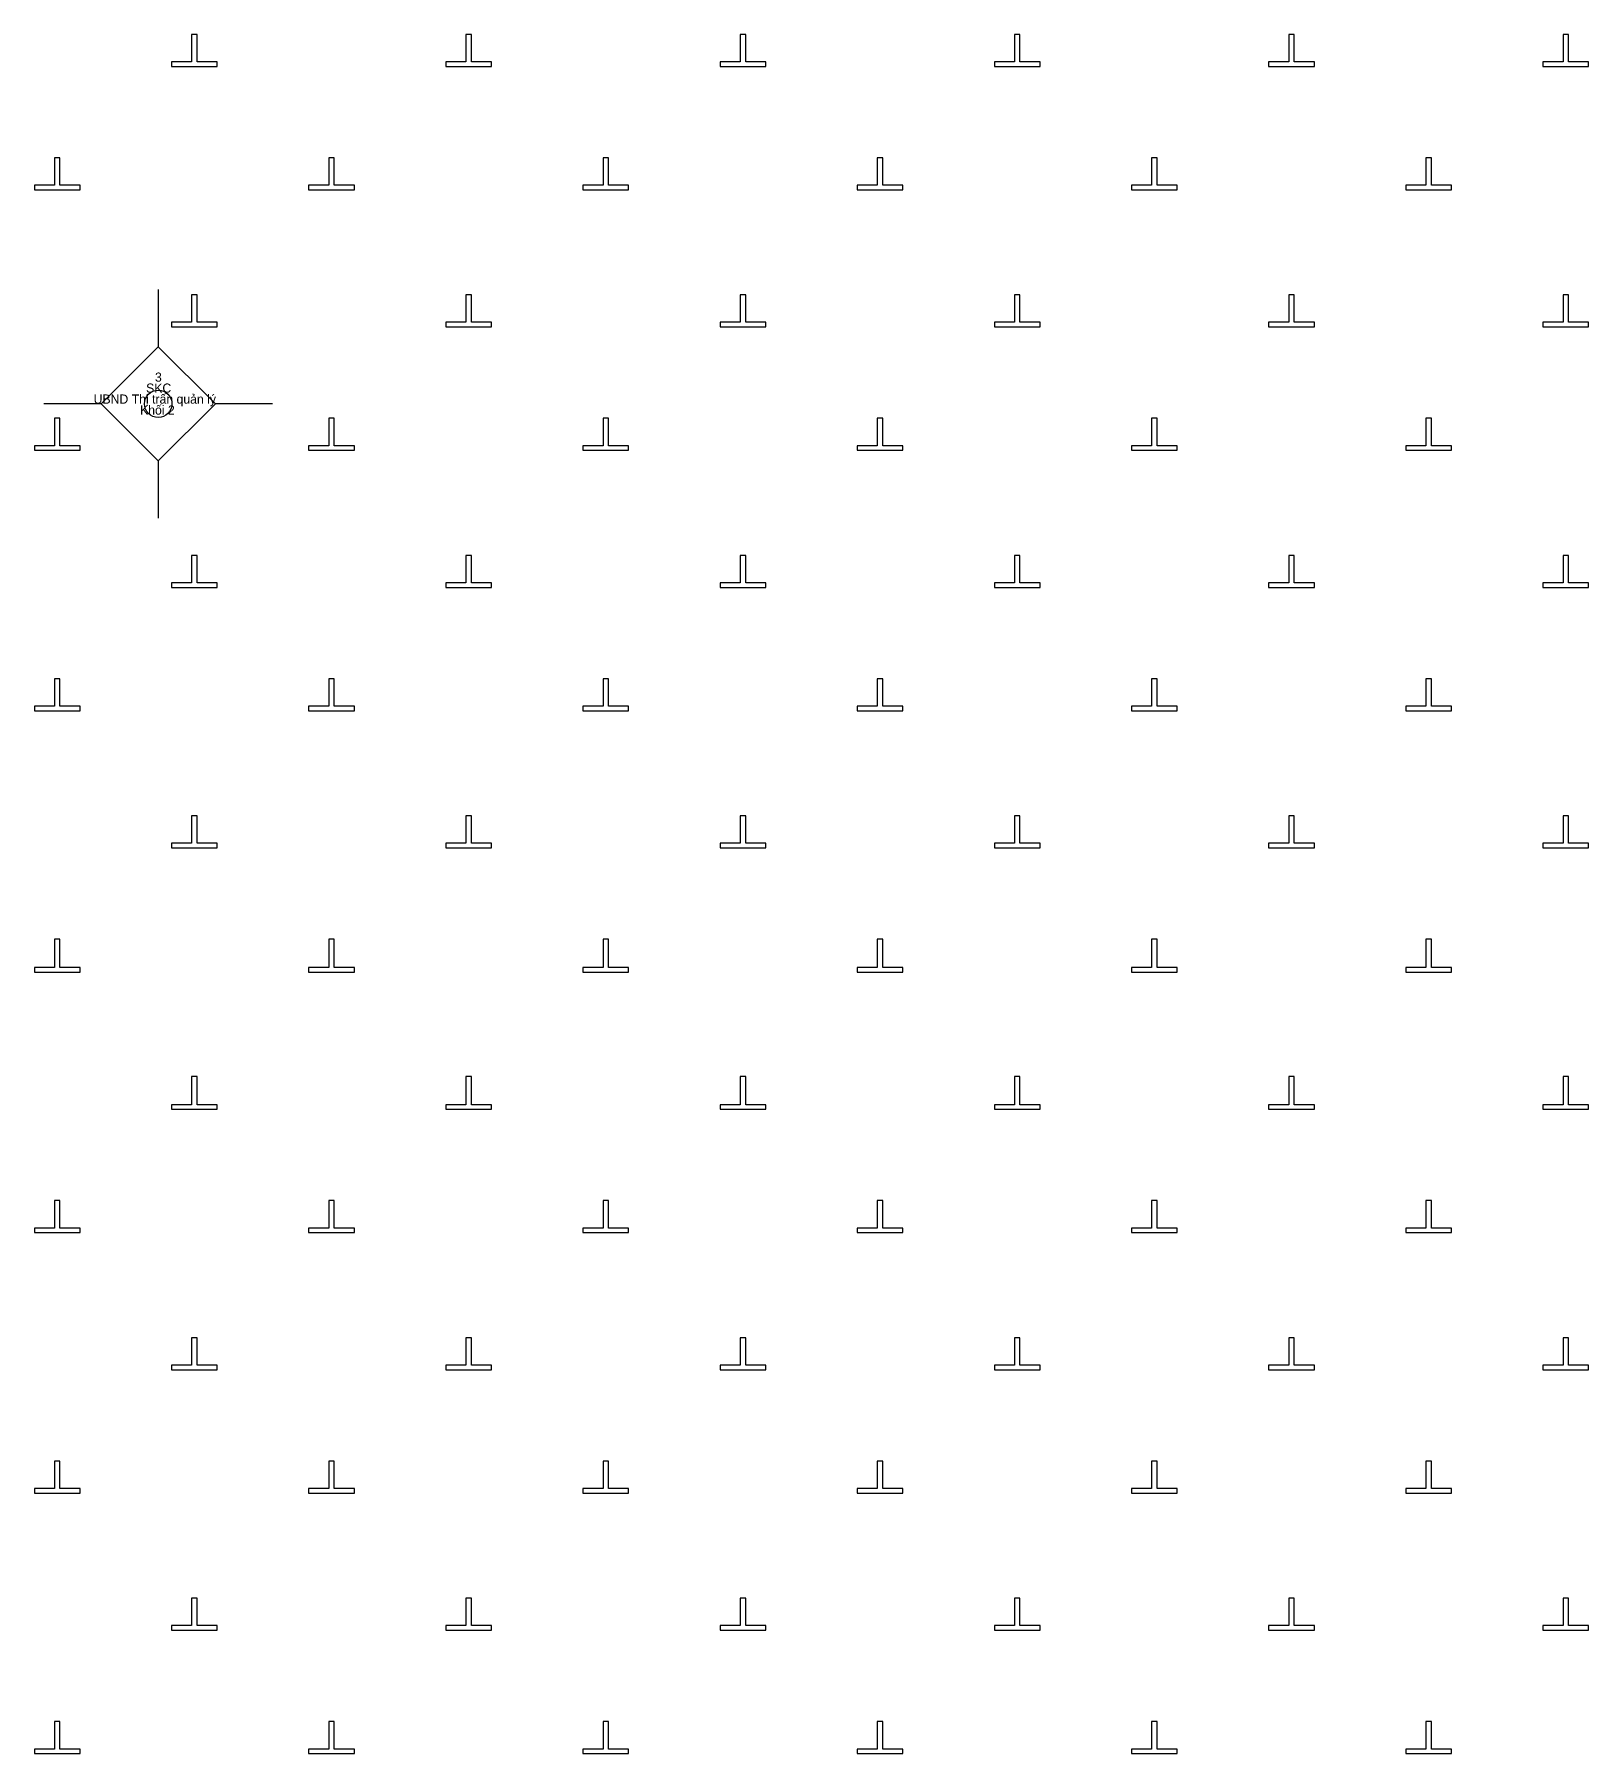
# Model space of a CAD drawing. Extents: x 550890 to 551618, y 1839259 to 1840146.
# Drawn here: x 551456.14 to 551473.14, y 1839950.24 to 1839969.05 of the extents above; entities that cross this region are included whole.
import ezdxf

# ---------------------------------------------------------------- set-up
doc = ezdxf.new("R2010")
doc.units = 0
for name, color, linetype in [('Level 11', 7, 'Continuous'), ('Level 15', 7, 'Continuous'), ('Level 19', 7, 'Continuous')]:
    doc.layers.add(name, color=color, linetype=linetype)

msp = doc.modelspace()

# ---------------------------------------------------------------- linework, layer by layer
at = {"layer": 'Level 11'}
for p, q in [((551457.495, 1839966.258), (551457.495, 1839965.633)), ((551457.495, 1839965.633), (551456.87, 1839965.008)), ((551458.12, 1839965.008), (551457.495, 1839965.633)), ((551456.87, 1839965.008), (551456.245, 1839965.008)), ((551456.87, 1839965.008), (551457.495, 1839964.383)), ((551457.495, 1839964.383), (551458.12, 1839965.008)), ((551458.745, 1839965.008), (551458.12, 1839965.008)), ((551457.495, 1839964.383), (551457.495, 1839963.758))]:
    msp.add_line(p, q, dxfattribs=at)
msp.add_circle((551457.495, 1839965.008), 0.15, dxfattribs=at)
at = {"layer": 'Level 19'}
for p, q in [((551457.92, 1839969.05), (551457.86, 1839969.05)), ((551457.86, 1839969.05), (551457.86, 1839968.75)), ((551457.92, 1839968.75), (551457.92, 1839969.05)), ((551460.92, 1839969.05), (551460.86, 1839969.05)), ((551460.86, 1839969.05), (551460.86, 1839968.75)), ((551460.92, 1839968.75), (551460.92, 1839969.05)), ((551463.92, 1839969.05), (551463.86, 1839969.05)), ((551463.86, 1839969.05), (551463.86, 1839968.75)), ((551463.92, 1839968.75), (551463.92, 1839969.05)), ((551466.92, 1839969.05), (551466.86, 1839969.05)), ((551466.86, 1839969.05), (551466.86, 1839968.75)), ((551466.92, 1839968.75), (551466.92, 1839969.05)), ((551469.92, 1839969.05), (551469.86, 1839969.05)), ((551469.86, 1839969.05), (551469.86, 1839968.75)), ((551469.92, 1839968.75), (551469.92, 1839969.05)), ((551472.92, 1839969.05), (551472.86, 1839969.05)), ((551472.86, 1839969.05), (551472.86, 1839968.75)), ((551472.92, 1839968.75), (551472.92, 1839969.05)), ((551457.86, 1839968.75), (551457.64, 1839968.75)), ((551457.64, 1839968.75), (551457.64, 1839968.7)), ((551457.64, 1839968.7), (551458.14, 1839968.7)), ((551458.14, 1839968.75), (551457.92, 1839968.75)), ((551458.14, 1839968.7), (551458.14, 1839968.75)), ((551460.86, 1839968.75), (551460.64, 1839968.75)), ((551460.64, 1839968.75), (551460.64, 1839968.7)), ((551460.64, 1839968.7), (551461.14, 1839968.7)), ((551461.14, 1839968.75), (551460.92, 1839968.75)), ((551461.14, 1839968.7), (551461.14, 1839968.75)), ((551463.86, 1839968.75), (551463.64, 1839968.75)), ((551463.64, 1839968.75), (551463.64, 1839968.7)), ((551463.64, 1839968.7), (551464.14, 1839968.7)), ((551464.14, 1839968.75), (551463.92, 1839968.75)), ((551464.14, 1839968.7), (551464.14, 1839968.75)), ((551466.86, 1839968.75), (551466.64, 1839968.75)), ((551466.64, 1839968.75), (551466.64, 1839968.7)), ((551466.64, 1839968.7), (551467.14, 1839968.7)), ((551467.14, 1839968.75), (551466.92, 1839968.75)), ((551467.14, 1839968.7), (551467.14, 1839968.75)), ((551469.86, 1839968.75), (551469.64, 1839968.75)), ((551469.64, 1839968.75), (551469.64, 1839968.7)), ((551469.64, 1839968.7), (551470.14, 1839968.7)), ((551470.14, 1839968.75), (551469.92, 1839968.75)), ((551470.14, 1839968.7), (551470.14, 1839968.75)), ((551472.86, 1839968.75), (551472.64, 1839968.75)), ((551472.64, 1839968.75), (551472.64, 1839968.7)), ((551472.64, 1839968.7), (551473.14, 1839968.7)), ((551473.14, 1839968.75), (551472.92, 1839968.75)), ((551473.14, 1839968.7), (551473.14, 1839968.75)), ((551456.42, 1839967.7), (551456.36, 1839967.7)), ((551456.36, 1839967.7), (551456.36, 1839967.4)), ((551456.42, 1839967.4), (551456.42, 1839967.7)), ((551459.42, 1839967.7), (551459.36, 1839967.7)), ((551459.36, 1839967.7), (551459.36, 1839967.4)), ((551459.42, 1839967.4), (551459.42, 1839967.7)), ((551462.42, 1839967.7), (551462.36, 1839967.7)), ((551462.36, 1839967.7), (551462.36, 1839967.4)), ((551462.42, 1839967.4), (551462.42, 1839967.7)), ((551465.42, 1839967.7), (551465.36, 1839967.7)), ((551465.36, 1839967.7), (551465.36, 1839967.4)), ((551465.42, 1839967.4), (551465.42, 1839967.7)), ((551468.42, 1839967.7), (551468.36, 1839967.7)), ((551468.36, 1839967.7), (551468.36, 1839967.4)), ((551468.42, 1839967.4), (551468.42, 1839967.7)), ((551471.42, 1839967.7), (551471.36, 1839967.7)), ((551471.36, 1839967.7), (551471.36, 1839967.4)), ((551471.42, 1839967.4), (551471.42, 1839967.7)), ((551456.36, 1839967.4), (551456.14, 1839967.4)), ((551456.14, 1839967.4), (551456.14, 1839967.35)), ((551456.14, 1839967.35), (551456.64, 1839967.35)), ((551456.64, 1839967.4), (551456.42, 1839967.4)), ((551456.64, 1839967.35), (551456.64, 1839967.4)), ((551459.36, 1839967.4), (551459.14, 1839967.4)), ((551459.14, 1839967.4), (551459.14, 1839967.35)), ((551459.14, 1839967.35), (551459.64, 1839967.35)), ((551459.64, 1839967.4), (551459.42, 1839967.4)), ((551459.64, 1839967.35), (551459.64, 1839967.4)), ((551462.36, 1839967.4), (551462.14, 1839967.4)), ((551462.14, 1839967.4), (551462.14, 1839967.35)), ((551462.14, 1839967.35), (551462.64, 1839967.35)), ((551462.64, 1839967.4), (551462.42, 1839967.4)), ((551462.64, 1839967.35), (551462.64, 1839967.4)), ((551465.36, 1839967.4), (551465.14, 1839967.4)), ((551465.14, 1839967.4), (551465.14, 1839967.35)), ((551465.14, 1839967.35), (551465.64, 1839967.35)), ((551465.64, 1839967.4), (551465.42, 1839967.4)), ((551465.64, 1839967.35), (551465.64, 1839967.4)), ((551468.36, 1839967.4), (551468.14, 1839967.4)), ((551468.14, 1839967.4), (551468.14, 1839967.35)), ((551468.14, 1839967.35), (551468.64, 1839967.35)), ((551468.64, 1839967.4), (551468.42, 1839967.4)), ((551468.64, 1839967.35), (551468.64, 1839967.4)), ((551471.36, 1839967.4), (551471.14, 1839967.4)), ((551471.14, 1839967.4), (551471.14, 1839967.35)), ((551471.14, 1839967.35), (551471.64, 1839967.35)), ((551471.64, 1839967.4), (551471.42, 1839967.4)), ((551471.64, 1839967.35), (551471.64, 1839967.4)), ((551457.92, 1839966.2), (551457.86, 1839966.2)), ((551457.86, 1839966.2), (551457.86, 1839965.9)), ((551457.92, 1839965.9), (551457.92, 1839966.2)), ((551460.92, 1839966.2), (551460.86, 1839966.2)), ((551460.86, 1839966.2), (551460.86, 1839965.9)), ((551460.92, 1839965.9), (551460.92, 1839966.2)), ((551463.92, 1839966.2), (551463.86, 1839966.2)), ((551463.86, 1839966.2), (551463.86, 1839965.9)), ((551463.92, 1839965.9), (551463.92, 1839966.2)), ((551466.92, 1839966.2), (551466.86, 1839966.2)), ((551466.86, 1839966.2), (551466.86, 1839965.9)), ((551466.92, 1839965.9), (551466.92, 1839966.2)), ((551469.92, 1839966.2), (551469.86, 1839966.2)), ((551469.86, 1839966.2), (551469.86, 1839965.9)), ((551469.92, 1839965.9), (551469.92, 1839966.2)), ((551472.92, 1839966.2), (551472.86, 1839966.2)), ((551472.86, 1839966.2), (551472.86, 1839965.9)), ((551472.92, 1839965.9), (551472.92, 1839966.2)), ((551457.86, 1839965.9), (551457.64, 1839965.9)), ((551457.64, 1839965.9), (551457.64, 1839965.85)), ((551457.64, 1839965.85), (551458.14, 1839965.85)), ((551458.14, 1839965.9), (551457.92, 1839965.9)), ((551458.14, 1839965.85), (551458.14, 1839965.9)), ((551460.86, 1839965.9), (551460.64, 1839965.9)), ((551460.64, 1839965.9), (551460.64, 1839965.85)), ((551460.64, 1839965.85), (551461.14, 1839965.85)), ((551461.14, 1839965.9), (551460.92, 1839965.9)), ((551461.14, 1839965.85), (551461.14, 1839965.9)), ((551463.86, 1839965.9), (551463.64, 1839965.9)), ((551463.64, 1839965.9), (551463.64, 1839965.85)), ((551463.64, 1839965.85), (551464.14, 1839965.85)), ((551464.14, 1839965.9), (551463.92, 1839965.9)), ((551464.14, 1839965.85), (551464.14, 1839965.9)), ((551466.86, 1839965.9), (551466.64, 1839965.9)), ((551466.64, 1839965.9), (551466.64, 1839965.85)), ((551466.64, 1839965.85), (551467.14, 1839965.85)), ((551467.14, 1839965.9), (551466.92, 1839965.9)), ((551467.14, 1839965.85), (551467.14, 1839965.9)), ((551469.86, 1839965.9), (551469.64, 1839965.9)), ((551469.64, 1839965.9), (551469.64, 1839965.85)), ((551469.64, 1839965.85), (551470.14, 1839965.85)), ((551470.14, 1839965.9), (551469.92, 1839965.9)), ((551470.14, 1839965.85), (551470.14, 1839965.9)), ((551472.86, 1839965.9), (551472.64, 1839965.9)), ((551472.64, 1839965.9), (551472.64, 1839965.85)), ((551472.64, 1839965.85), (551473.14, 1839965.85)), ((551473.14, 1839965.9), (551472.92, 1839965.9)), ((551473.14, 1839965.85), (551473.14, 1839965.9)), ((551456.42, 1839964.85), (551456.36, 1839964.85)), ((551456.36, 1839964.85), (551456.36, 1839964.55)), ((551456.42, 1839964.55), (551456.42, 1839964.85)), ((551459.42, 1839964.85), (551459.36, 1839964.85)), ((551459.36, 1839964.85), (551459.36, 1839964.55)), ((551459.42, 1839964.55), (551459.42, 1839964.85)), ((551462.42, 1839964.85), (551462.36, 1839964.85)), ((551462.36, 1839964.85), (551462.36, 1839964.55)), ((551462.42, 1839964.55), (551462.42, 1839964.85)), ((551465.42, 1839964.85), (551465.36, 1839964.85)), ((551465.36, 1839964.85), (551465.36, 1839964.55)), ((551465.42, 1839964.55), (551465.42, 1839964.85)), ((551468.42, 1839964.85), (551468.36, 1839964.85)), ((551468.36, 1839964.85), (551468.36, 1839964.55)), ((551468.42, 1839964.55), (551468.42, 1839964.85)), ((551471.42, 1839964.85), (551471.36, 1839964.85)), ((551471.36, 1839964.85), (551471.36, 1839964.55)), ((551471.42, 1839964.55), (551471.42, 1839964.85)), ((551456.36, 1839964.55), (551456.14, 1839964.55)), ((551456.14, 1839964.55), (551456.14, 1839964.5)), ((551456.14, 1839964.5), (551456.64, 1839964.5)), ((551456.64, 1839964.55), (551456.42, 1839964.55)), ((551456.64, 1839964.5), (551456.64, 1839964.55)), ((551459.36, 1839964.55), (551459.14, 1839964.55)), ((551459.14, 1839964.55), (551459.14, 1839964.5)), ((551459.14, 1839964.5), (551459.64, 1839964.5)), ((551459.64, 1839964.55), (551459.42, 1839964.55)), ((551459.64, 1839964.5), (551459.64, 1839964.55)), ((551462.36, 1839964.55), (551462.14, 1839964.55)), ((551462.14, 1839964.55), (551462.14, 1839964.5)), ((551462.14, 1839964.5), (551462.64, 1839964.5)), ((551462.64, 1839964.55), (551462.42, 1839964.55)), ((551462.64, 1839964.5), (551462.64, 1839964.55)), ((551465.36, 1839964.55), (551465.14, 1839964.55)), ((551465.14, 1839964.55), (551465.14, 1839964.5)), ((551465.14, 1839964.5), (551465.64, 1839964.5)), ((551465.64, 1839964.55), (551465.42, 1839964.55)), ((551465.64, 1839964.5), (551465.64, 1839964.55)), ((551468.36, 1839964.55), (551468.14, 1839964.55)), ((551468.14, 1839964.55), (551468.14, 1839964.5)), ((551468.14, 1839964.5), (551468.64, 1839964.5)), ((551468.64, 1839964.55), (551468.42, 1839964.55)), ((551468.64, 1839964.5), (551468.64, 1839964.55)), ((551471.36, 1839964.55), (551471.14, 1839964.55)), ((551471.14, 1839964.55), (551471.14, 1839964.5)), ((551471.14, 1839964.5), (551471.64, 1839964.5)), ((551471.64, 1839964.55), (551471.42, 1839964.55)), ((551471.64, 1839964.5), (551471.64, 1839964.55)), ((551457.92, 1839963.35), (551457.86, 1839963.35)), ((551457.86, 1839963.35), (551457.86, 1839963.05)), ((551457.92, 1839963.05), (551457.92, 1839963.35)), ((551460.92, 1839963.35), (551460.86, 1839963.35)), ((551460.86, 1839963.35), (551460.86, 1839963.05)), ((551460.92, 1839963.05), (551460.92, 1839963.35)), ((551463.92, 1839963.35), (551463.86, 1839963.35)), ((551463.86, 1839963.35), (551463.86, 1839963.05)), ((551463.92, 1839963.05), (551463.92, 1839963.35)), ((551466.92, 1839963.35), (551466.86, 1839963.35)), ((551466.86, 1839963.35), (551466.86, 1839963.05)), ((551466.92, 1839963.05), (551466.92, 1839963.35)), ((551469.92, 1839963.35), (551469.86, 1839963.35)), ((551469.86, 1839963.35), (551469.86, 1839963.05)), ((551469.92, 1839963.05), (551469.92, 1839963.35)), ((551472.92, 1839963.35), (551472.86, 1839963.35)), ((551472.86, 1839963.35), (551472.86, 1839963.05)), ((551472.92, 1839963.05), (551472.92, 1839963.35)), ((551457.86, 1839963.05), (551457.64, 1839963.05)), ((551457.64, 1839963.05), (551457.64, 1839963)), ((551457.64, 1839963), (551458.14, 1839963)), ((551458.14, 1839963.05), (551457.92, 1839963.05)), ((551458.14, 1839963), (551458.14, 1839963.05)), ((551460.86, 1839963.05), (551460.64, 1839963.05)), ((551460.64, 1839963.05), (551460.64, 1839963)), ((551460.64, 1839963), (551461.14, 1839963)), ((551461.14, 1839963.05), (551460.92, 1839963.05)), ((551461.14, 1839963), (551461.14, 1839963.05)), ((551463.86, 1839963.05), (551463.64, 1839963.05)), ((551463.64, 1839963.05), (551463.64, 1839963)), ((551463.64, 1839963), (551464.14, 1839963)), ((551464.14, 1839963.05), (551463.92, 1839963.05)), ((551464.14, 1839963), (551464.14, 1839963.05)), ((551466.86, 1839963.05), (551466.64, 1839963.05)), ((551466.64, 1839963.05), (551466.64, 1839963)), ((551466.64, 1839963), (551467.14, 1839963)), ((551467.14, 1839963.05), (551466.92, 1839963.05)), ((551467.14, 1839963), (551467.14, 1839963.05)), ((551469.86, 1839963.05), (551469.64, 1839963.05)), ((551469.64, 1839963.05), (551469.64, 1839963)), ((551469.64, 1839963), (551470.14, 1839963)), ((551470.14, 1839963.05), (551469.92, 1839963.05)), ((551470.14, 1839963), (551470.14, 1839963.05)), ((551472.86, 1839963.05), (551472.64, 1839963.05)), ((551472.64, 1839963.05), (551472.64, 1839963)), ((551472.64, 1839963), (551473.14, 1839963)), ((551473.14, 1839963.05), (551472.92, 1839963.05)), ((551473.14, 1839963), (551473.14, 1839963.05)), ((551456.42, 1839962), (551456.36, 1839962)), ((551456.36, 1839962), (551456.36, 1839961.7)), ((551456.42, 1839961.7), (551456.42, 1839962)), ((551459.42, 1839962), (551459.36, 1839962)), ((551459.36, 1839962), (551459.36, 1839961.7)), ((551459.42, 1839961.7), (551459.42, 1839962)), ((551462.42, 1839962), (551462.36, 1839962)), ((551462.36, 1839962), (551462.36, 1839961.7)), ((551462.42, 1839961.7), (551462.42, 1839962)), ((551465.42, 1839962), (551465.36, 1839962)), ((551465.36, 1839962), (551465.36, 1839961.7)), ((551465.42, 1839961.7), (551465.42, 1839962)), ((551468.42, 1839962), (551468.36, 1839962)), ((551468.36, 1839962), (551468.36, 1839961.7)), ((551468.42, 1839961.7), (551468.42, 1839962)), ((551471.42, 1839962), (551471.36, 1839962)), ((551471.36, 1839962), (551471.36, 1839961.7)), ((551471.42, 1839961.7), (551471.42, 1839962)), ((551456.36, 1839961.7), (551456.14, 1839961.7)), ((551456.14, 1839961.7), (551456.14, 1839961.65)), ((551456.64, 1839961.7), (551456.42, 1839961.7)), ((551456.64, 1839961.65), (551456.64, 1839961.7)), ((551459.36, 1839961.7), (551459.14, 1839961.7)), ((551459.14, 1839961.7), (551459.14, 1839961.65)), ((551459.64, 1839961.7), (551459.42, 1839961.7)), ((551459.64, 1839961.65), (551459.64, 1839961.7)), ((551462.36, 1839961.7), (551462.14, 1839961.7)), ((551462.14, 1839961.7), (551462.14, 1839961.65)), ((551462.64, 1839961.7), (551462.42, 1839961.7)), ((551462.64, 1839961.65), (551462.64, 1839961.7)), ((551465.36, 1839961.7), (551465.14, 1839961.7)), ((551465.14, 1839961.7), (551465.14, 1839961.65)), ((551465.64, 1839961.7), (551465.42, 1839961.7)), ((551465.64, 1839961.65), (551465.64, 1839961.7)), ((551468.36, 1839961.7), (551468.14, 1839961.7)), ((551468.14, 1839961.7), (551468.14, 1839961.65)), ((551468.64, 1839961.7), (551468.42, 1839961.7)), ((551468.64, 1839961.65), (551468.64, 1839961.7)), ((551471.36, 1839961.7), (551471.14, 1839961.7)), ((551471.14, 1839961.7), (551471.14, 1839961.65)), ((551471.64, 1839961.7), (551471.42, 1839961.7)), ((551471.64, 1839961.65), (551471.64, 1839961.7)), ((551456.14, 1839961.65), (551456.64, 1839961.65)), ((551459.14, 1839961.65), (551459.64, 1839961.65)), ((551462.14, 1839961.65), (551462.64, 1839961.65)), ((551465.14, 1839961.65), (551465.64, 1839961.65)), ((551468.14, 1839961.65), (551468.64, 1839961.65)), ((551471.14, 1839961.65), (551471.64, 1839961.65)), ((551457.92, 1839960.5), (551457.86, 1839960.5)), ((551457.86, 1839960.5), (551457.86, 1839960.2)), ((551457.92, 1839960.2), (551457.92, 1839960.5)), ((551460.92, 1839960.5), (551460.86, 1839960.5)), ((551460.86, 1839960.5), (551460.86, 1839960.2)), ((551460.92, 1839960.2), (551460.92, 1839960.5)), ((551463.92, 1839960.5), (551463.86, 1839960.5)), ((551463.86, 1839960.5), (551463.86, 1839960.2)), ((551463.92, 1839960.2), (551463.92, 1839960.5)), ((551466.92, 1839960.5), (551466.86, 1839960.5)), ((551466.86, 1839960.5), (551466.86, 1839960.2)), ((551466.92, 1839960.2), (551466.92, 1839960.5)), ((551469.92, 1839960.5), (551469.86, 1839960.5)), ((551469.86, 1839960.5), (551469.86, 1839960.2)), ((551469.92, 1839960.2), (551469.92, 1839960.5)), ((551472.92, 1839960.5), (551472.86, 1839960.5)), ((551472.86, 1839960.5), (551472.86, 1839960.2)), ((551472.92, 1839960.2), (551472.92, 1839960.5)), ((551457.86, 1839960.2), (551457.64, 1839960.2)), ((551457.64, 1839960.2), (551457.64, 1839960.15)), ((551458.14, 1839960.2), (551457.92, 1839960.2)), ((551458.14, 1839960.15), (551458.14, 1839960.2)), ((551460.86, 1839960.2), (551460.64, 1839960.2)), ((551460.64, 1839960.2), (551460.64, 1839960.15)), ((551461.14, 1839960.2), (551460.92, 1839960.2)), ((551461.14, 1839960.15), (551461.14, 1839960.2)), ((551463.86, 1839960.2), (551463.64, 1839960.2)), ((551463.64, 1839960.2), (551463.64, 1839960.15)), ((551464.14, 1839960.2), (551463.92, 1839960.2)), ((551464.14, 1839960.15), (551464.14, 1839960.2)), ((551466.86, 1839960.2), (551466.64, 1839960.2)), ((551466.64, 1839960.2), (551466.64, 1839960.15)), ((551467.14, 1839960.2), (551466.92, 1839960.2)), ((551467.14, 1839960.15), (551467.14, 1839960.2)), ((551469.86, 1839960.2), (551469.64, 1839960.2)), ((551469.64, 1839960.2), (551469.64, 1839960.15)), ((551470.14, 1839960.2), (551469.92, 1839960.2)), ((551470.14, 1839960.15), (551470.14, 1839960.2)), ((551472.86, 1839960.2), (551472.64, 1839960.2)), ((551472.64, 1839960.2), (551472.64, 1839960.15)), ((551473.14, 1839960.2), (551472.92, 1839960.2)), ((551473.14, 1839960.15), (551473.14, 1839960.2)), ((551457.64, 1839960.15), (551458.14, 1839960.15)), ((551460.64, 1839960.15), (551461.14, 1839960.15)), ((551463.64, 1839960.15), (551464.14, 1839960.15)), ((551466.64, 1839960.15), (551467.14, 1839960.15)), ((551469.64, 1839960.15), (551470.14, 1839960.15)), ((551472.64, 1839960.15), (551473.14, 1839960.15)), ((551456.42, 1839959.15), (551456.36, 1839959.15)), ((551456.36, 1839959.15), (551456.36, 1839958.84)), ((551456.42, 1839958.84), (551456.42, 1839959.15)), ((551459.42, 1839959.15), (551459.36, 1839959.15)), ((551459.36, 1839959.15), (551459.36, 1839958.84)), ((551459.42, 1839958.84), (551459.42, 1839959.15)), ((551462.42, 1839959.15), (551462.36, 1839959.15)), ((551462.36, 1839959.15), (551462.36, 1839958.84)), ((551462.42, 1839958.84), (551462.42, 1839959.15)), ((551465.42, 1839959.15), (551465.36, 1839959.15)), ((551465.36, 1839959.15), (551465.36, 1839958.84)), ((551465.42, 1839958.84), (551465.42, 1839959.15)), ((551468.42, 1839959.15), (551468.36, 1839959.15)), ((551468.36, 1839959.15), (551468.36, 1839958.84)), ((551468.42, 1839958.84), (551468.42, 1839959.15)), ((551471.42, 1839959.15), (551471.36, 1839959.15)), ((551471.36, 1839959.15), (551471.36, 1839958.84)), ((551471.42, 1839958.84), (551471.42, 1839959.15)), ((551456.36, 1839958.84), (551456.14, 1839958.84)), ((551456.14, 1839958.84), (551456.14, 1839958.79)), ((551456.64, 1839958.84), (551456.42, 1839958.84)), ((551456.64, 1839958.79), (551456.64, 1839958.84)), ((551459.36, 1839958.84), (551459.14, 1839958.84)), ((551459.14, 1839958.84), (551459.14, 1839958.79)), ((551459.64, 1839958.84), (551459.42, 1839958.84)), ((551459.64, 1839958.79), (551459.64, 1839958.84)), ((551462.36, 1839958.84), (551462.14, 1839958.84)), ((551462.14, 1839958.84), (551462.14, 1839958.79)), ((551462.64, 1839958.84), (551462.42, 1839958.84)), ((551462.64, 1839958.79), (551462.64, 1839958.84)), ((551465.36, 1839958.84), (551465.14, 1839958.84)), ((551465.14, 1839958.84), (551465.14, 1839958.79)), ((551465.64, 1839958.84), (551465.42, 1839958.84)), ((551465.64, 1839958.79), (551465.64, 1839958.84)), ((551468.36, 1839958.84), (551468.14, 1839958.84)), ((551468.14, 1839958.84), (551468.14, 1839958.79)), ((551468.64, 1839958.84), (551468.42, 1839958.84)), ((551468.64, 1839958.79), (551468.64, 1839958.84)), ((551471.36, 1839958.84), (551471.14, 1839958.84)), ((551471.14, 1839958.84), (551471.14, 1839958.79)), ((551471.64, 1839958.84), (551471.42, 1839958.84)), ((551471.64, 1839958.79), (551471.64, 1839958.84)), ((551456.14, 1839958.79), (551456.64, 1839958.79)), ((551459.14, 1839958.79), (551459.64, 1839958.79)), ((551462.14, 1839958.79), (551462.64, 1839958.79)), ((551465.14, 1839958.79), (551465.64, 1839958.79)), ((551468.14, 1839958.79), (551468.64, 1839958.79)), ((551471.14, 1839958.79), (551471.64, 1839958.79)), ((551457.92, 1839957.65), (551457.86, 1839957.65)), ((551457.86, 1839957.65), (551457.86, 1839957.34)), ((551457.92, 1839957.34), (551457.92, 1839957.65)), ((551460.92, 1839957.65), (551460.86, 1839957.65)), ((551460.86, 1839957.65), (551460.86, 1839957.34)), ((551460.92, 1839957.34), (551460.92, 1839957.65)), ((551463.92, 1839957.65), (551463.86, 1839957.65)), ((551463.86, 1839957.65), (551463.86, 1839957.34)), ((551463.92, 1839957.34), (551463.92, 1839957.65)), ((551466.92, 1839957.65), (551466.86, 1839957.65)), ((551466.86, 1839957.65), (551466.86, 1839957.34)), ((551466.92, 1839957.34), (551466.92, 1839957.65)), ((551469.92, 1839957.65), (551469.86, 1839957.65)), ((551469.86, 1839957.65), (551469.86, 1839957.34)), ((551469.92, 1839957.34), (551469.92, 1839957.65)), ((551472.92, 1839957.65), (551472.86, 1839957.65)), ((551472.86, 1839957.65), (551472.86, 1839957.34)), ((551472.92, 1839957.34), (551472.92, 1839957.65)), ((551457.86, 1839957.34), (551457.64, 1839957.34)), ((551457.64, 1839957.34), (551457.64, 1839957.29)), ((551458.14, 1839957.34), (551457.92, 1839957.34)), ((551458.14, 1839957.29), (551458.14, 1839957.34)), ((551460.86, 1839957.34), (551460.64, 1839957.34)), ((551460.64, 1839957.34), (551460.64, 1839957.29)), ((551461.14, 1839957.34), (551460.92, 1839957.34)), ((551461.14, 1839957.29), (551461.14, 1839957.34)), ((551463.86, 1839957.34), (551463.64, 1839957.34)), ((551463.64, 1839957.34), (551463.64, 1839957.29)), ((551464.14, 1839957.34), (551463.92, 1839957.34)), ((551464.14, 1839957.29), (551464.14, 1839957.34)), ((551466.86, 1839957.34), (551466.64, 1839957.34)), ((551466.64, 1839957.34), (551466.64, 1839957.29)), ((551467.14, 1839957.34), (551466.92, 1839957.34)), ((551467.14, 1839957.29), (551467.14, 1839957.34)), ((551469.86, 1839957.34), (551469.64, 1839957.34)), ((551469.64, 1839957.34), (551469.64, 1839957.29)), ((551470.14, 1839957.34), (551469.92, 1839957.34)), ((551470.14, 1839957.29), (551470.14, 1839957.34)), ((551472.86, 1839957.34), (551472.64, 1839957.34)), ((551472.64, 1839957.34), (551472.64, 1839957.29)), ((551473.14, 1839957.34), (551472.92, 1839957.34)), ((551473.14, 1839957.29), (551473.14, 1839957.34)), ((551457.64, 1839957.29), (551458.14, 1839957.29)), ((551460.64, 1839957.29), (551461.14, 1839957.29)), ((551463.64, 1839957.29), (551464.14, 1839957.29)), ((551466.64, 1839957.29), (551467.14, 1839957.29)), ((551469.64, 1839957.29), (551470.14, 1839957.29)), ((551472.64, 1839957.29), (551473.14, 1839957.29)), ((551456.42, 1839956.29), (551456.36, 1839956.29)), ((551456.36, 1839956.29), (551456.36, 1839955.99)), ((551456.42, 1839955.99), (551456.42, 1839956.29)), ((551459.42, 1839956.29), (551459.36, 1839956.29)), ((551459.36, 1839956.29), (551459.36, 1839955.99)), ((551459.42, 1839955.99), (551459.42, 1839956.29)), ((551462.42, 1839956.29), (551462.36, 1839956.29)), ((551462.36, 1839956.29), (551462.36, 1839955.99)), ((551462.42, 1839955.99), (551462.42, 1839956.29)), ((551465.42, 1839956.29), (551465.36, 1839956.29)), ((551465.36, 1839956.29), (551465.36, 1839955.99)), ((551465.42, 1839955.99), (551465.42, 1839956.29)), ((551468.42, 1839956.29), (551468.36, 1839956.29)), ((551468.36, 1839956.29), (551468.36, 1839955.99)), ((551468.42, 1839955.99), (551468.42, 1839956.29)), ((551471.42, 1839956.29), (551471.36, 1839956.29)), ((551471.36, 1839956.29), (551471.36, 1839955.99)), ((551471.42, 1839955.99), (551471.42, 1839956.29)), ((551456.36, 1839955.99), (551456.14, 1839955.99)), ((551456.14, 1839955.99), (551456.14, 1839955.94)), ((551456.14, 1839955.94), (551456.64, 1839955.94)), ((551456.64, 1839955.99), (551456.42, 1839955.99)), ((551456.64, 1839955.94), (551456.64, 1839955.99)), ((551459.36, 1839955.99), (551459.14, 1839955.99)), ((551459.14, 1839955.99), (551459.14, 1839955.94)), ((551459.14, 1839955.94), (551459.64, 1839955.94)), ((551459.64, 1839955.99), (551459.42, 1839955.99)), ((551459.64, 1839955.94), (551459.64, 1839955.99)), ((551462.36, 1839955.99), (551462.14, 1839955.99)), ((551462.14, 1839955.99), (551462.14, 1839955.94)), ((551462.14, 1839955.94), (551462.64, 1839955.94)), ((551462.64, 1839955.99), (551462.42, 1839955.99)), ((551462.64, 1839955.94), (551462.64, 1839955.99)), ((551465.36, 1839955.99), (551465.14, 1839955.99)), ((551465.14, 1839955.99), (551465.14, 1839955.94)), ((551465.14, 1839955.94), (551465.64, 1839955.94)), ((551465.64, 1839955.99), (551465.42, 1839955.99)), ((551465.64, 1839955.94), (551465.64, 1839955.99)), ((551468.36, 1839955.99), (551468.14, 1839955.99)), ((551468.14, 1839955.99), (551468.14, 1839955.94)), ((551468.14, 1839955.94), (551468.64, 1839955.94)), ((551468.64, 1839955.99), (551468.42, 1839955.99)), ((551468.64, 1839955.94), (551468.64, 1839955.99)), ((551471.36, 1839955.99), (551471.14, 1839955.99)), ((551471.14, 1839955.99), (551471.14, 1839955.94)), ((551471.14, 1839955.94), (551471.64, 1839955.94)), ((551471.64, 1839955.99), (551471.42, 1839955.99)), ((551471.64, 1839955.94), (551471.64, 1839955.99)), ((551457.92, 1839954.79), (551457.86, 1839954.79)), ((551457.86, 1839954.79), (551457.86, 1839954.49)), ((551457.92, 1839954.49), (551457.92, 1839954.79)), ((551460.92, 1839954.79), (551460.86, 1839954.79)), ((551460.86, 1839954.79), (551460.86, 1839954.49)), ((551460.92, 1839954.49), (551460.92, 1839954.79)), ((551463.92, 1839954.79), (551463.86, 1839954.79)), ((551463.86, 1839954.79), (551463.86, 1839954.49)), ((551463.92, 1839954.49), (551463.92, 1839954.79)), ((551466.92, 1839954.79), (551466.86, 1839954.79)), ((551466.86, 1839954.79), (551466.86, 1839954.49)), ((551466.92, 1839954.49), (551466.92, 1839954.79)), ((551469.92, 1839954.79), (551469.86, 1839954.79)), ((551469.86, 1839954.79), (551469.86, 1839954.49)), ((551469.92, 1839954.49), (551469.92, 1839954.79)), ((551472.92, 1839954.79), (551472.86, 1839954.79)), ((551472.86, 1839954.79), (551472.86, 1839954.49)), ((551472.92, 1839954.49), (551472.92, 1839954.79)), ((551457.86, 1839954.49), (551457.64, 1839954.49)), ((551457.64, 1839954.49), (551457.64, 1839954.44)), ((551457.64, 1839954.44), (551458.14, 1839954.44)), ((551458.14, 1839954.49), (551457.92, 1839954.49)), ((551458.14, 1839954.44), (551458.14, 1839954.49)), ((551460.86, 1839954.49), (551460.64, 1839954.49)), ((551460.64, 1839954.49), (551460.64, 1839954.44)), ((551460.64, 1839954.44), (551461.14, 1839954.44)), ((551461.14, 1839954.49), (551460.92, 1839954.49)), ((551461.14, 1839954.44), (551461.14, 1839954.49)), ((551463.86, 1839954.49), (551463.64, 1839954.49)), ((551463.64, 1839954.49), (551463.64, 1839954.44)), ((551463.64, 1839954.44), (551464.14, 1839954.44)), ((551464.14, 1839954.49), (551463.92, 1839954.49)), ((551464.14, 1839954.44), (551464.14, 1839954.49)), ((551466.86, 1839954.49), (551466.64, 1839954.49)), ((551466.64, 1839954.49), (551466.64, 1839954.44)), ((551466.64, 1839954.44), (551467.14, 1839954.44)), ((551467.14, 1839954.49), (551466.92, 1839954.49)), ((551467.14, 1839954.44), (551467.14, 1839954.49)), ((551469.86, 1839954.49), (551469.64, 1839954.49)), ((551469.64, 1839954.49), (551469.64, 1839954.44)), ((551469.64, 1839954.44), (551470.14, 1839954.44)), ((551470.14, 1839954.49), (551469.92, 1839954.49)), ((551470.14, 1839954.44), (551470.14, 1839954.49)), ((551472.86, 1839954.49), (551472.64, 1839954.49)), ((551472.64, 1839954.49), (551472.64, 1839954.44)), ((551472.64, 1839954.44), (551473.14, 1839954.44)), ((551473.14, 1839954.49), (551472.92, 1839954.49)), ((551473.14, 1839954.44), (551473.14, 1839954.49)), ((551456.42, 1839953.44), (551456.36, 1839953.44)), ((551456.36, 1839953.44), (551456.36, 1839953.14)), ((551456.42, 1839953.14), (551456.42, 1839953.44)), ((551459.42, 1839953.44), (551459.36, 1839953.44)), ((551459.36, 1839953.44), (551459.36, 1839953.14)), ((551459.42, 1839953.14), (551459.42, 1839953.44)), ((551462.42, 1839953.44), (551462.36, 1839953.44)), ((551462.36, 1839953.44), (551462.36, 1839953.14)), ((551462.42, 1839953.14), (551462.42, 1839953.44)), ((551465.42, 1839953.44), (551465.36, 1839953.44)), ((551465.36, 1839953.44), (551465.36, 1839953.14)), ((551465.42, 1839953.14), (551465.42, 1839953.44)), ((551468.42, 1839953.44), (551468.36, 1839953.44)), ((551468.36, 1839953.44), (551468.36, 1839953.14)), ((551468.42, 1839953.14), (551468.42, 1839953.44)), ((551471.42, 1839953.44), (551471.36, 1839953.44)), ((551471.36, 1839953.44), (551471.36, 1839953.14)), ((551471.42, 1839953.14), (551471.42, 1839953.44)), ((551456.36, 1839953.14), (551456.14, 1839953.14)), ((551456.14, 1839953.14), (551456.14, 1839953.09)), ((551456.14, 1839953.09), (551456.64, 1839953.09)), ((551456.64, 1839953.14), (551456.42, 1839953.14)), ((551456.64, 1839953.09), (551456.64, 1839953.14)), ((551459.36, 1839953.14), (551459.14, 1839953.14)), ((551459.14, 1839953.14), (551459.14, 1839953.09)), ((551459.14, 1839953.09), (551459.64, 1839953.09)), ((551459.64, 1839953.14), (551459.42, 1839953.14)), ((551459.64, 1839953.09), (551459.64, 1839953.14)), ((551462.36, 1839953.14), (551462.14, 1839953.14)), ((551462.14, 1839953.14), (551462.14, 1839953.09)), ((551462.14, 1839953.09), (551462.64, 1839953.09)), ((551462.64, 1839953.14), (551462.42, 1839953.14)), ((551462.64, 1839953.09), (551462.64, 1839953.14)), ((551465.36, 1839953.14), (551465.14, 1839953.14)), ((551465.14, 1839953.14), (551465.14, 1839953.09)), ((551465.14, 1839953.09), (551465.64, 1839953.09)), ((551465.64, 1839953.14), (551465.42, 1839953.14)), ((551465.64, 1839953.09), (551465.64, 1839953.14)), ((551468.36, 1839953.14), (551468.14, 1839953.14)), ((551468.14, 1839953.14), (551468.14, 1839953.09)), ((551468.14, 1839953.09), (551468.64, 1839953.09)), ((551468.64, 1839953.14), (551468.42, 1839953.14)), ((551468.64, 1839953.09), (551468.64, 1839953.14)), ((551471.36, 1839953.14), (551471.14, 1839953.14)), ((551471.14, 1839953.14), (551471.14, 1839953.09)), ((551471.14, 1839953.09), (551471.64, 1839953.09)), ((551471.64, 1839953.14), (551471.42, 1839953.14)), ((551471.64, 1839953.09), (551471.64, 1839953.14)), ((551457.92, 1839951.94), (551457.86, 1839951.94)), ((551457.86, 1839951.94), (551457.86, 1839951.64)), ((551457.92, 1839951.64), (551457.92, 1839951.94)), ((551460.92, 1839951.94), (551460.86, 1839951.94)), ((551460.86, 1839951.94), (551460.86, 1839951.64)), ((551460.92, 1839951.64), (551460.92, 1839951.94)), ((551463.92, 1839951.94), (551463.86, 1839951.94)), ((551463.86, 1839951.94), (551463.86, 1839951.64)), ((551463.92, 1839951.64), (551463.92, 1839951.94)), ((551466.92, 1839951.94), (551466.86, 1839951.94)), ((551466.86, 1839951.94), (551466.86, 1839951.64)), ((551466.92, 1839951.64), (551466.92, 1839951.94)), ((551469.92, 1839951.94), (551469.86, 1839951.94)), ((551469.86, 1839951.94), (551469.86, 1839951.64)), ((551469.92, 1839951.64), (551469.92, 1839951.94)), ((551472.92, 1839951.94), (551472.86, 1839951.94)), ((551472.86, 1839951.94), (551472.86, 1839951.64)), ((551472.92, 1839951.64), (551472.92, 1839951.94)), ((551457.86, 1839951.64), (551457.64, 1839951.64)), ((551457.64, 1839951.64), (551457.64, 1839951.59)), ((551457.64, 1839951.59), (551458.14, 1839951.59)), ((551458.14, 1839951.64), (551457.92, 1839951.64)), ((551458.14, 1839951.59), (551458.14, 1839951.64)), ((551460.86, 1839951.64), (551460.64, 1839951.64)), ((551460.64, 1839951.64), (551460.64, 1839951.59)), ((551460.64, 1839951.59), (551461.14, 1839951.59)), ((551461.14, 1839951.64), (551460.92, 1839951.64)), ((551461.14, 1839951.59), (551461.14, 1839951.64)), ((551463.86, 1839951.64), (551463.64, 1839951.64)), ((551463.64, 1839951.64), (551463.64, 1839951.59)), ((551463.64, 1839951.59), (551464.14, 1839951.59)), ((551464.14, 1839951.64), (551463.92, 1839951.64)), ((551464.14, 1839951.59), (551464.14, 1839951.64)), ((551466.86, 1839951.64), (551466.64, 1839951.64)), ((551466.64, 1839951.64), (551466.64, 1839951.59)), ((551466.64, 1839951.59), (551467.14, 1839951.59)), ((551467.14, 1839951.64), (551466.92, 1839951.64)), ((551467.14, 1839951.59), (551467.14, 1839951.64)), ((551469.86, 1839951.64), (551469.64, 1839951.64)), ((551469.64, 1839951.64), (551469.64, 1839951.59)), ((551469.64, 1839951.59), (551470.14, 1839951.59)), ((551470.14, 1839951.64), (551469.92, 1839951.64)), ((551470.14, 1839951.59), (551470.14, 1839951.64)), ((551472.86, 1839951.64), (551472.64, 1839951.64)), ((551472.64, 1839951.64), (551472.64, 1839951.59)), ((551472.64, 1839951.59), (551473.14, 1839951.59)), ((551473.14, 1839951.64), (551472.92, 1839951.64)), ((551473.14, 1839951.59), (551473.14, 1839951.64)), ((551456.42, 1839950.59), (551456.36, 1839950.59)), ((551456.36, 1839950.59), (551456.36, 1839950.29)), ((551456.42, 1839950.29), (551456.42, 1839950.59)), ((551459.42, 1839950.59), (551459.36, 1839950.59)), ((551459.36, 1839950.59), (551459.36, 1839950.29)), ((551459.42, 1839950.29), (551459.42, 1839950.59)), ((551462.42, 1839950.59), (551462.36, 1839950.59)), ((551462.36, 1839950.59), (551462.36, 1839950.29)), ((551462.42, 1839950.29), (551462.42, 1839950.59)), ((551465.42, 1839950.59), (551465.36, 1839950.59)), ((551465.36, 1839950.59), (551465.36, 1839950.29)), ((551465.42, 1839950.29), (551465.42, 1839950.59)), ((551468.42, 1839950.59), (551468.36, 1839950.59)), ((551468.36, 1839950.59), (551468.36, 1839950.29)), ((551468.42, 1839950.29), (551468.42, 1839950.59)), ((551471.42, 1839950.59), (551471.36, 1839950.59)), ((551471.36, 1839950.59), (551471.36, 1839950.29)), ((551471.42, 1839950.29), (551471.42, 1839950.59)), ((551456.36, 1839950.29), (551456.14, 1839950.29)), ((551456.14, 1839950.29), (551456.14, 1839950.24)), ((551456.14, 1839950.24), (551456.64, 1839950.24)), ((551456.64, 1839950.29), (551456.42, 1839950.29)), ((551456.64, 1839950.24), (551456.64, 1839950.29)), ((551459.36, 1839950.29), (551459.14, 1839950.29)), ((551459.14, 1839950.29), (551459.14, 1839950.24)), ((551459.14, 1839950.24), (551459.64, 1839950.24)), ((551459.64, 1839950.29), (551459.42, 1839950.29)), ((551459.64, 1839950.24), (551459.64, 1839950.29)), ((551462.36, 1839950.29), (551462.14, 1839950.29)), ((551462.14, 1839950.29), (551462.14, 1839950.24)), ((551462.14, 1839950.24), (551462.64, 1839950.24)), ((551462.64, 1839950.29), (551462.42, 1839950.29)), ((551462.64, 1839950.24), (551462.64, 1839950.29)), ((551465.36, 1839950.29), (551465.14, 1839950.29)), ((551465.14, 1839950.29), (551465.14, 1839950.24)), ((551465.14, 1839950.24), (551465.64, 1839950.24)), ((551465.64, 1839950.29), (551465.42, 1839950.29)), ((551465.64, 1839950.24), (551465.64, 1839950.29)), ((551468.36, 1839950.29), (551468.14, 1839950.29)), ((551468.14, 1839950.29), (551468.14, 1839950.24)), ((551468.14, 1839950.24), (551468.64, 1839950.24)), ((551468.64, 1839950.29), (551468.42, 1839950.29)), ((551468.64, 1839950.24), (551468.64, 1839950.29)), ((551471.36, 1839950.29), (551471.14, 1839950.29)), ((551471.14, 1839950.29), (551471.14, 1839950.24)), ((551471.14, 1839950.24), (551471.64, 1839950.24)), ((551471.64, 1839950.29), (551471.42, 1839950.29)), ((551471.64, 1839950.24), (551471.64, 1839950.29))]:
    msp.add_line(p, q, dxfattribs=at)

# ---------------------------------------------------------------- texts
at = {"layer": 'Level 15'}
for s, height, p in [('3', 0.1, (551457.459, 1839965.25)), ('UBND Thị trấn quản lý', 0.10002, (551456.788, 1839965.01)), ('SKC', 0.1, (551457.362, 1839965.13)), ('Khối 2', 0.1, (551457.296, 1839964.89))]:
    msp.add_text(s, height=height, dxfattribs=at).set_placement(p)

doc.saveas('drawing.dxf')
